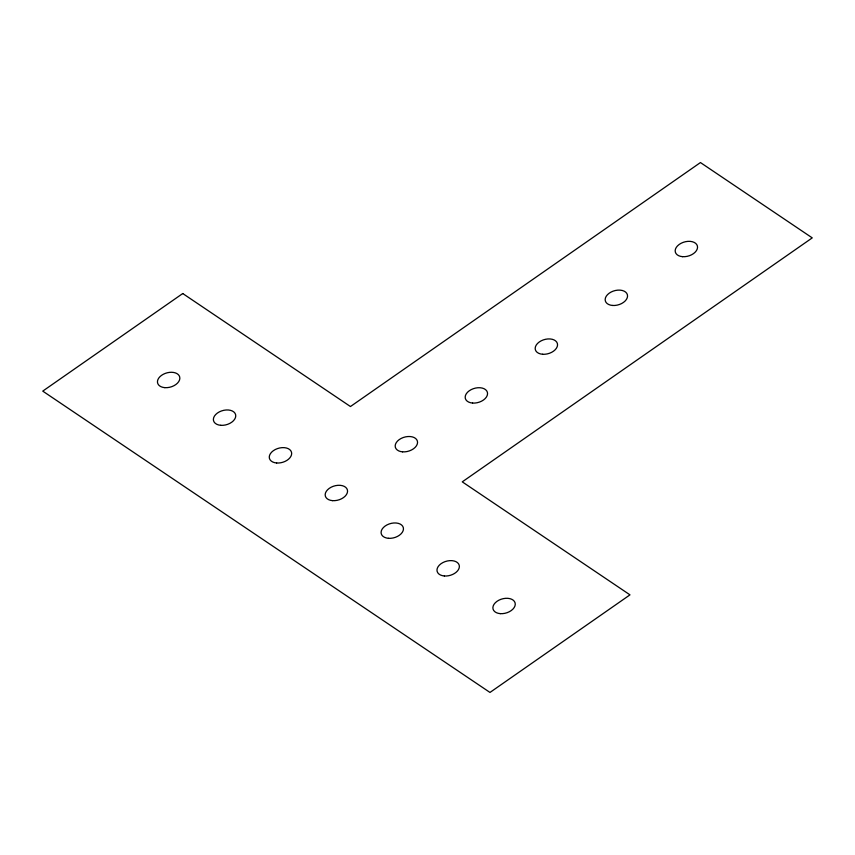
<?xml version="1.0" encoding="UTF-8"?>
<svg xmlns="http://www.w3.org/2000/svg" width="855" height="855" viewBox="0 0 855 855"><rect width="100%" height="100%" fill="white"/><g stroke="black" fill="none" stroke-linecap="round" stroke-linejoin="round"><path stroke-width="1.28" d="M182.746 293.532L42.75 391.12L489.979 692.443L629.975 594.856L462.266 481.857L812.25 237.882L700.448 162.557L350.454 406.531L182.746 293.532M164.844 387.646A11.457 7.321 -15.9 0 0 179.678 376.873A11.457 7.321 -15.9 0 0 161.435 375.43A11.457 7.321 -15.9 0 0 164.844 387.646M220.75 425.309A11.457 7.321 -15.9 0 0 235.585 414.536A11.457 7.321 -15.9 0 0 217.341 413.104A11.457 7.321 -15.9 0 0 220.75 425.309M276.646 462.983A11.457 7.321 -15.9 0 0 291.491 452.199A11.457 7.321 -15.9 0 0 273.247 450.767A11.457 7.321 -15.9 0 0 276.646 462.983M332.552 500.645A11.457 7.321 -15.9 0 0 347.387 489.872A11.457 7.321 -15.9 0 0 329.154 488.429A11.457 7.321 -15.9 0 0 332.552 500.645M402.566 451.846A11.446 7.31 -15.9 0 0 417.379 441.073A11.446 7.31 -15.9 0 0 399.157 439.652A11.446 7.31 -15.9 0 0 402.566 451.846M472.569 403.058A11.446 7.31 -15.9 0 0 487.382 392.285A11.446 7.31 -15.9 0 0 469.149 390.863A11.446 7.31 -15.9 0 0 472.569 403.058M542.572 354.259A11.446 7.31 -15.9 0 0 557.375 343.486A11.446 7.31 -15.9 0 0 539.152 342.064A11.446 7.31 -15.9 0 0 542.572 354.259M612.543 305.459A11.457 7.321 -15.9 0 0 627.378 294.686A11.457 7.321 -15.9 0 0 609.134 293.254A11.457 7.321 -15.9 0 0 612.543 305.459M682.557 256.671A11.446 7.31 -15.9 0 0 697.37 245.898A11.446 7.31 -15.9 0 0 679.148 244.477A11.446 7.31 -15.9 0 0 682.557 256.671M388.459 538.308A11.457 7.321 -15.9 0 0 403.293 527.535A11.457 7.321 -15.9 0 0 385.049 526.103A11.457 7.321 -15.9 0 0 388.459 538.308M444.365 575.981A11.457 7.321 -15.9 0 0 459.199 565.198A11.457 7.321 -15.9 0 0 440.956 563.766A11.457 7.321 -15.9 0 0 444.365 575.981M500.261 613.644A11.457 7.321 -15.9 0 0 515.095 602.871A11.457 7.321 -15.9 0 0 496.862 601.428A11.457 7.321 -15.9 0 0 500.261 613.644"/></g></svg>
